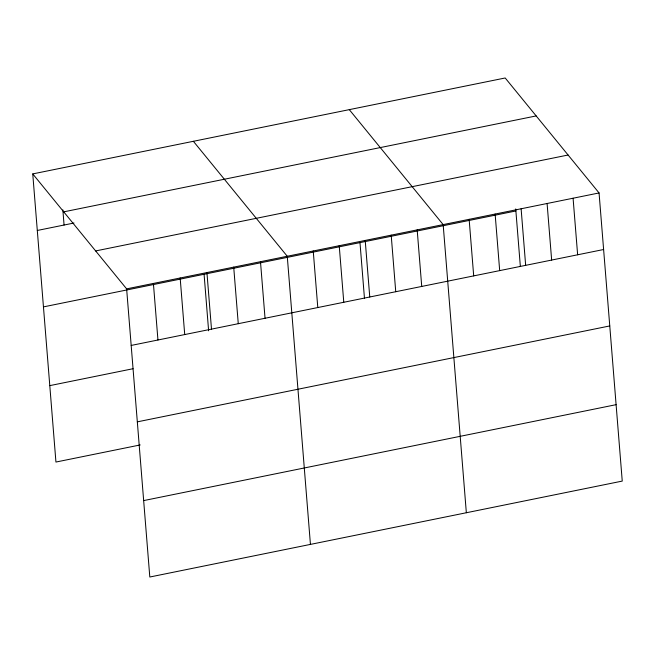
<?xml version="1.0" encoding="UTF-8"?>
<svg xmlns="http://www.w3.org/2000/svg" width="655" height="655" viewBox="0 0 655 655"><rect width="100%" height="100%" fill="white"/><g stroke="black" fill="none" stroke-linecap="round" stroke-linejoin="round"><path stroke-width="0.98" d="M32.75 173.911L505.193 77.986L599.063 192.947L622.25 481.089L149.807 577.014L126.628 288.871L32.75 173.911L55.937 462.053L140.211 444.942M63.732 211.852L536.167 115.927M37.302 230.47L73.99 223.019M95.646 250.939L568.09 155.014M126.628 288.871L599.063 192.947M43.451 306.892L515.886 210.967M131.18 345.439L603.615 249.514M49.788 385.631L133.071 368.716M137.329 421.853L609.764 325.936M143.658 500.592L616.101 404.667M349.287 109.639L443.165 224.608L466.344 512.742M193.381 141.3L287.258 256.261L310.437 544.403M573.084 198.228L577.636 254.787M547.097 203.5L551.649 260.06M521.118 208.773L525.662 265.34M515.722 208.929L520.357 266.487M495.131 214.054L499.683 270.613M469.144 219.327L473.696 275.894M417.178 229.88L421.73 286.44M391.191 235.153L395.743 291.721M365.212 240.434L369.756 296.993M359.988 242.62L364.45 298.14M339.224 245.707L343.777 302.266M313.237 250.988L317.79 307.547M260.485 261.697L265.038 318.256M233.712 267.134L238.264 323.693M206.939 272.57L211.491 329.129M204.082 274.281L208.626 330.808M180.166 277.998L184.718 334.566M153.401 283.435L157.945 340.002M62.855 209.887L64.075 225.033"/></g></svg>
